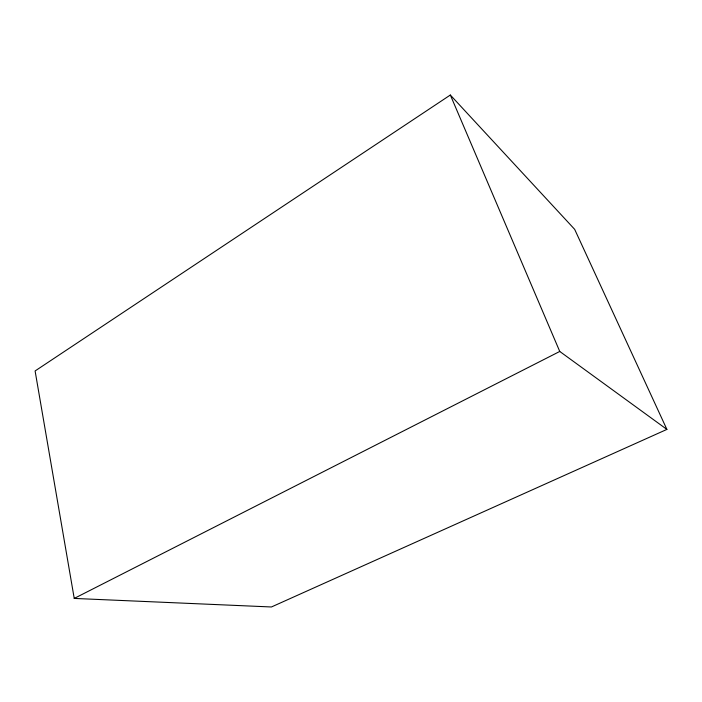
<?xml version="1.0" encoding="UTF-8"?>
<svg xmlns="http://www.w3.org/2000/svg" width="702" height="702" viewBox="0 0 702 702"><rect width="100%" height="100%" fill="white"/><g stroke="black" fill="none" stroke-linecap="round" stroke-linejoin="round"><path stroke-width="1.05" d="M450.342 95.024L35.1 370.954L74.236 598.429L271.428 606.976L666.9 429.405L574.666 229.343L450.342 95.024L559.757 351.456L666.9 429.405M74.236 598.429L559.757 351.456"/></g></svg>
